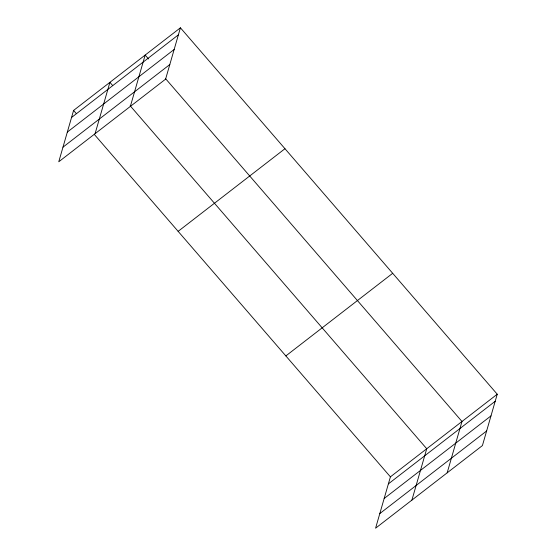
<?xml version="1.0" encoding="UTF-8"?>
<svg xmlns="http://www.w3.org/2000/svg" width="556" height="556" viewBox="0 0 556 556"><rect width="100%" height="100%" fill="white"/><g stroke="black" fill="none" stroke-linecap="round" stroke-linejoin="round"><path stroke-width="0.83" d="M180.415 27.8L73.58 110.429L58.762 161.782L165.591 79.154L180.415 27.8L497.238 394.218L482.42 445.571L375.585 528.2L390.409 476.846L497.238 394.218M95.083 133.69L109.907 82.33L112.715 85.582M130.34 106.425L145.158 55.065L148.535 58.964M411.906 500.108L426.73 448.748L130.139 105.737M447.163 472.843L461.987 421.483L165.396 78.472M71.55 117.476L178.379 34.847M67.325 132.099L174.16 49.47M62.981 147.159L169.809 64.538M178.135 231.345L284.964 148.716M285.853 355.923L392.689 273.302M388.373 483.894L495.208 401.265M384.154 498.517L490.983 415.888M379.804 513.577L486.639 430.956M73.58 110.429L76.394 113.674M94.381 134.482L390.409 476.846"/></g></svg>
